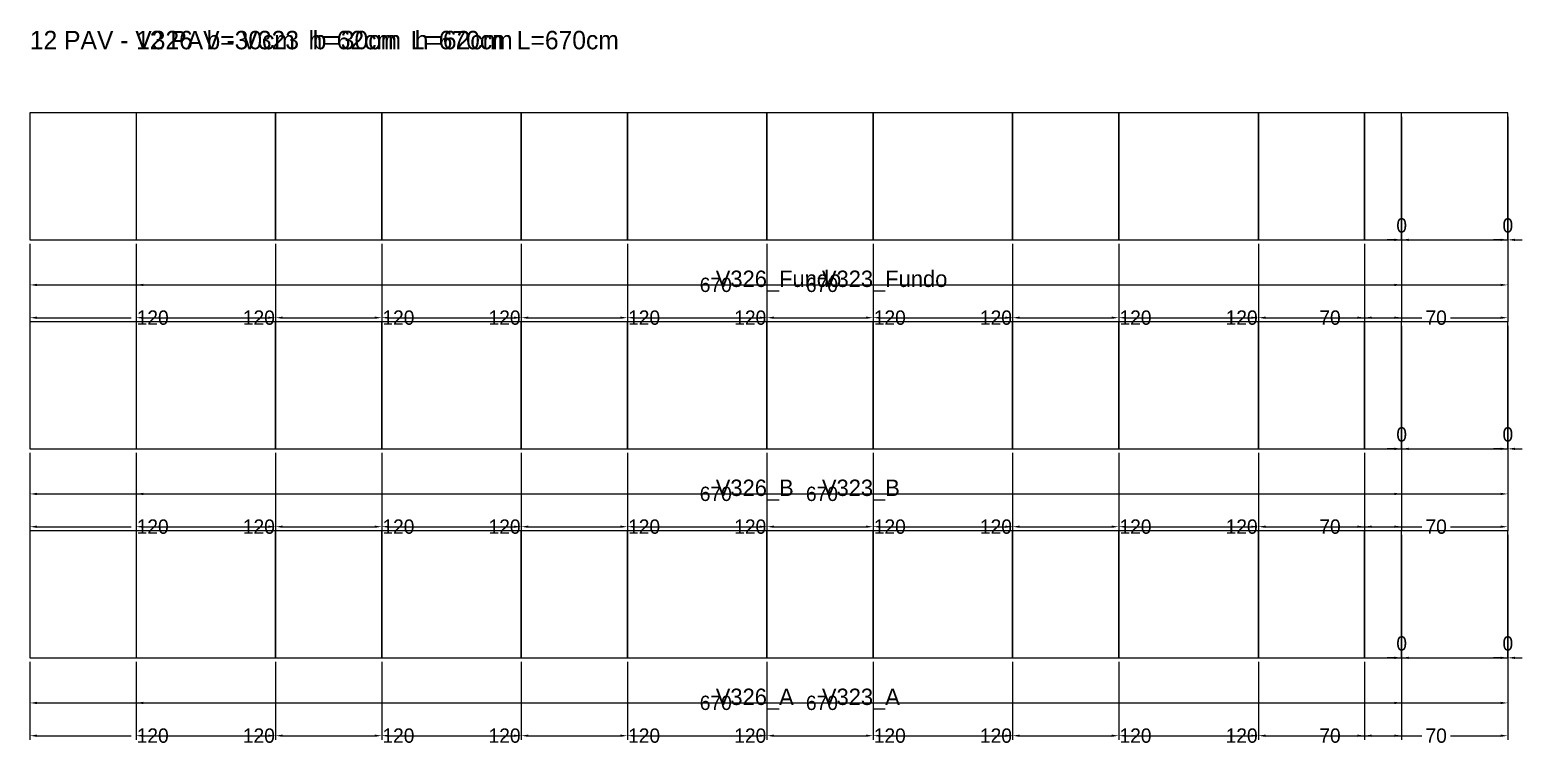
# Model space of a CAD drawing. Header units: metres. Extents: x 180 to 6304, y -11808 to -336.
# Drawn here: x 4012 to 4741, y -11808 to -11459 of the extents above; entities that cross this region are included whole.
import ezdxf

# ---------------------------------------------------------------- set-up
doc = ezdxf.new("R2010")
doc.units = ezdxf.units.M
doc.layers.add('COTA', color=3, linetype='Continuous')
doc.dimstyles.new('COTA_VIG', dxfattribs={"dimtxt": 7, "dimasz": 3.5, "dimexe": 2, "dimexo": 2, "dimgap": 1.5, "dimtad": 1, "dimdec": 1, "dimcen": 2.5, "dimclrd": 3, "dimclre": 3, "dimclrt": 3, "dimazin": 3, "dimtfac": 1, "dimtmove": 0, "dimatfit": 3})

# ---------------------------------------------------------------- blocks, each defined once
blk = doc.blocks.new('_CLOSEDFILLED')
at = {"color": 0, "linetype": 'BYBLOCK'}
blk.add_solid([(-1, 0.16), (0, 0), (-1, -0.16)], dxfattribs=at)
blk = doc.blocks.new('*D205')
at = {"color": 3}
for p, q in [((4063.79, -11767.52), (4063.79, -11789.52)), ((4733.79, -11767.52), (4733.79, -11789.52)), ((4067.29, -11787.52), (4388.29, -11787.52)), ((4409.29, -11787.52), (4730.29, -11787.52))]:
    blk.add_line(p, q, dxfattribs=at)
at = {"layer": 'Defpoints'}
for p in [(4063.79, -11765.52), (4733.79, -11765.52), (4063.79, -11787.52)]:
    blk.add_point(p, dxfattribs=at)
at = {"layer": 'COTA', "color": 3, "xscale": 3.5, "yscale": 3.5, "rotation": 180}
blk.add_blockref('_CLOSEDFILLED', (4063.79, -11787.52), dxfattribs=at)
at = {"layer": 'COTA', "color": 3, "xscale": 3.5, "yscale": 3.5}
blk.add_blockref('_CLOSEDFILLED', (4733.79, -11787.52), dxfattribs=at)
at = {"layer": 'COTA', "color": 3, "insert": (4398.79, -11787.52), "char_height": 7, "attachment_point": 5}
blk.add_mtext('670', dxfattribs=at)
blk = doc.blocks.new('*D206')
at = {"color": 3}
for p, q in [((4063.79, -11767.52), (4063.79, -11805.52)), ((4183.79, -11767.52), (4183.79, -11805.52)), ((4067.29, -11803.52), (4113.29, -11803.52)), ((4134.29, -11803.52), (4180.29, -11803.52))]:
    blk.add_line(p, q, dxfattribs=at)
at = {"layer": 'Defpoints'}
for p in [(4063.79, -11765.52), (4183.79, -11765.52), (4063.79, -11803.52)]:
    blk.add_point(p, dxfattribs=at)
at = {"layer": 'COTA', "color": 3, "xscale": 3.5, "yscale": 3.5, "rotation": 180}
blk.add_blockref('_CLOSEDFILLED', (4063.79, -11803.52), dxfattribs=at)
at = {"layer": 'COTA', "color": 3, "xscale": 3.5, "yscale": 3.5}
blk.add_blockref('_CLOSEDFILLED', (4183.79, -11803.52), dxfattribs=at)
at = {"layer": 'COTA', "color": 3, "insert": (4123.79, -11803.52), "char_height": 7, "attachment_point": 5}
blk.add_mtext('120', dxfattribs=at)
blk = doc.blocks.new('*D207')
at = {"color": 3}
for p, q in [((4183.79, -11767.52), (4183.79, -11805.52)), ((4303.79, -11767.52), (4303.79, -11805.52)), ((4187.29, -11803.52), (4233.29, -11803.52)), ((4254.29, -11803.52), (4300.29, -11803.52))]:
    blk.add_line(p, q, dxfattribs=at)
at = {"layer": 'Defpoints'}
for p in [(4183.79, -11765.52), (4303.79, -11765.52), (4183.79, -11803.52)]:
    blk.add_point(p, dxfattribs=at)
at = {"layer": 'COTA', "color": 3, "xscale": 3.5, "yscale": 3.5, "rotation": 180}
blk.add_blockref('_CLOSEDFILLED', (4183.79, -11803.52), dxfattribs=at)
at = {"layer": 'COTA', "color": 3, "xscale": 3.5, "yscale": 3.5}
blk.add_blockref('_CLOSEDFILLED', (4303.79, -11803.52), dxfattribs=at)
at = {"layer": 'COTA', "color": 3, "insert": (4243.79, -11803.52), "char_height": 7, "attachment_point": 5}
blk.add_mtext('120', dxfattribs=at)
blk = doc.blocks.new('*D208')
at = {"color": 3}
for p, q in [((4303.79, -11767.52), (4303.79, -11805.52)), ((4423.79, -11767.52), (4423.79, -11805.52)), ((4307.29, -11803.52), (4353.29, -11803.52)), ((4374.29, -11803.52), (4420.29, -11803.52))]:
    blk.add_line(p, q, dxfattribs=at)
at = {"layer": 'Defpoints'}
for p in [(4303.79, -11765.52), (4423.79, -11765.52), (4303.79, -11803.52)]:
    blk.add_point(p, dxfattribs=at)
at = {"layer": 'COTA', "color": 3, "xscale": 3.5, "yscale": 3.5, "rotation": 180}
blk.add_blockref('_CLOSEDFILLED', (4303.79, -11803.52), dxfattribs=at)
at = {"layer": 'COTA', "color": 3, "xscale": 3.5, "yscale": 3.5}
blk.add_blockref('_CLOSEDFILLED', (4423.79, -11803.52), dxfattribs=at)
at = {"layer": 'COTA', "color": 3, "insert": (4363.79, -11803.52), "char_height": 7, "attachment_point": 5}
blk.add_mtext('120', dxfattribs=at)
blk = doc.blocks.new('*D209')
at = {"color": 3}
for p, q in [((4423.79, -11767.52), (4423.79, -11805.52)), ((4543.79, -11767.52), (4543.79, -11805.52)), ((4427.29, -11803.52), (4473.29, -11803.52)), ((4494.29, -11803.52), (4540.29, -11803.52))]:
    blk.add_line(p, q, dxfattribs=at)
at = {"layer": 'Defpoints'}
for p in [(4423.79, -11765.52), (4543.79, -11765.52), (4423.79, -11803.52)]:
    blk.add_point(p, dxfattribs=at)
at = {"layer": 'COTA', "color": 3, "xscale": 3.5, "yscale": 3.5, "rotation": 180}
blk.add_blockref('_CLOSEDFILLED', (4423.79, -11803.52), dxfattribs=at)
at = {"layer": 'COTA', "color": 3, "xscale": 3.5, "yscale": 3.5}
blk.add_blockref('_CLOSEDFILLED', (4543.79, -11803.52), dxfattribs=at)
at = {"layer": 'COTA', "color": 3, "insert": (4483.79, -11803.52), "char_height": 7, "attachment_point": 5}
blk.add_mtext('120', dxfattribs=at)
blk = doc.blocks.new('*D210')
at = {"color": 3}
for p, q in [((4543.79, -11767.52), (4543.79, -11805.52)), ((4663.79, -11767.52), (4663.79, -11805.52)), ((4547.29, -11803.52), (4593.29, -11803.52)), ((4614.29, -11803.52), (4660.29, -11803.52))]:
    blk.add_line(p, q, dxfattribs=at)
at = {"layer": 'Defpoints'}
for p in [(4543.79, -11765.52), (4663.79, -11765.52), (4543.79, -11803.52)]:
    blk.add_point(p, dxfattribs=at)
at = {"layer": 'COTA', "color": 3, "xscale": 3.5, "yscale": 3.5, "rotation": 180}
blk.add_blockref('_CLOSEDFILLED', (4543.79, -11803.52), dxfattribs=at)
at = {"layer": 'COTA', "color": 3, "xscale": 3.5, "yscale": 3.5}
blk.add_blockref('_CLOSEDFILLED', (4663.79, -11803.52), dxfattribs=at)
at = {"layer": 'COTA', "color": 3, "insert": (4603.79, -11803.52), "char_height": 7, "attachment_point": 5}
blk.add_mtext('120', dxfattribs=at)
blk = doc.blocks.new('*D211')
at = {"color": 3}
for p, q in [((4663.79, -11767.52), (4663.79, -11805.52)), ((4733.79, -11767.52), (4733.79, -11805.52)), ((4667.29, -11803.52), (4691.79, -11803.52)), ((4705.79, -11803.52), (4730.29, -11803.52))]:
    blk.add_line(p, q, dxfattribs=at)
at = {"layer": 'Defpoints'}
for p in [(4663.79, -11765.52), (4733.79, -11765.52), (4663.79, -11803.52)]:
    blk.add_point(p, dxfattribs=at)
at = {"layer": 'COTA', "color": 3, "xscale": 3.5, "yscale": 3.5, "rotation": 180}
blk.add_blockref('_CLOSEDFILLED', (4663.79, -11803.52), dxfattribs=at)
at = {"layer": 'COTA', "color": 3, "xscale": 3.5, "yscale": 3.5}
blk.add_blockref('_CLOSEDFILLED', (4733.79, -11803.52), dxfattribs=at)
at = {"layer": 'COTA', "color": 3, "insert": (4698.79, -11803.52), "char_height": 7, "attachment_point": 5}
blk.add_mtext('70', dxfattribs=at)
blk = doc.blocks.new('*D213')
at = {"color": 3}
for p, q in [((4063.79, -11665.52), (4063.79, -11687.52)), ((4733.79, -11665.52), (4733.79, -11687.52)), ((4067.29, -11685.52), (4388.29, -11685.52)), ((4409.29, -11685.52), (4730.29, -11685.52))]:
    blk.add_line(p, q, dxfattribs=at)
at = {"layer": 'Defpoints'}
for p in [(4063.79, -11663.52), (4733.79, -11663.52), (4063.79, -11685.52)]:
    blk.add_point(p, dxfattribs=at)
at = {"layer": 'COTA', "color": 3, "xscale": 3.5, "yscale": 3.5, "rotation": 180}
blk.add_blockref('_CLOSEDFILLED', (4063.79, -11685.52), dxfattribs=at)
at = {"layer": 'COTA', "color": 3, "xscale": 3.5, "yscale": 3.5}
blk.add_blockref('_CLOSEDFILLED', (4733.79, -11685.52), dxfattribs=at)
at = {"layer": 'COTA', "color": 3, "insert": (4398.79, -11685.52), "char_height": 7, "attachment_point": 5}
blk.add_mtext('670', dxfattribs=at)
blk = doc.blocks.new('*D214')
at = {"color": 3}
for p, q in [((4063.79, -11665.52), (4063.79, -11703.52)), ((4183.79, -11665.52), (4183.79, -11703.52)), ((4067.29, -11701.52), (4113.29, -11701.52)), ((4134.29, -11701.52), (4180.29, -11701.52))]:
    blk.add_line(p, q, dxfattribs=at)
at = {"layer": 'Defpoints'}
for p in [(4063.79, -11663.52), (4183.79, -11663.52), (4063.79, -11701.52)]:
    blk.add_point(p, dxfattribs=at)
at = {"layer": 'COTA', "color": 3, "xscale": 3.5, "yscale": 3.5, "rotation": 180}
blk.add_blockref('_CLOSEDFILLED', (4063.79, -11701.52), dxfattribs=at)
at = {"layer": 'COTA', "color": 3, "xscale": 3.5, "yscale": 3.5}
blk.add_blockref('_CLOSEDFILLED', (4183.79, -11701.52), dxfattribs=at)
at = {"layer": 'COTA', "color": 3, "insert": (4123.79, -11701.52), "char_height": 7, "attachment_point": 5}
blk.add_mtext('120', dxfattribs=at)
blk = doc.blocks.new('*D215')
at = {"color": 3}
for p, q in [((4183.79, -11665.52), (4183.79, -11703.52)), ((4303.79, -11665.52), (4303.79, -11703.52)), ((4187.29, -11701.52), (4233.29, -11701.52)), ((4254.29, -11701.52), (4300.29, -11701.52))]:
    blk.add_line(p, q, dxfattribs=at)
at = {"layer": 'Defpoints'}
for p in [(4183.79, -11663.52), (4303.79, -11663.52), (4183.79, -11701.52)]:
    blk.add_point(p, dxfattribs=at)
at = {"layer": 'COTA', "color": 3, "xscale": 3.5, "yscale": 3.5, "rotation": 180}
blk.add_blockref('_CLOSEDFILLED', (4183.79, -11701.52), dxfattribs=at)
at = {"layer": 'COTA', "color": 3, "xscale": 3.5, "yscale": 3.5}
blk.add_blockref('_CLOSEDFILLED', (4303.79, -11701.52), dxfattribs=at)
at = {"layer": 'COTA', "color": 3, "insert": (4243.79, -11701.52), "char_height": 7, "attachment_point": 5}
blk.add_mtext('120', dxfattribs=at)
blk = doc.blocks.new('*D216')
at = {"color": 3}
for p, q in [((4303.79, -11665.52), (4303.79, -11703.52)), ((4423.79, -11665.52), (4423.79, -11703.52)), ((4307.29, -11701.52), (4353.29, -11701.52)), ((4374.29, -11701.52), (4420.29, -11701.52))]:
    blk.add_line(p, q, dxfattribs=at)
at = {"layer": 'Defpoints'}
for p in [(4303.79, -11663.52), (4423.79, -11663.52), (4303.79, -11701.52)]:
    blk.add_point(p, dxfattribs=at)
at = {"layer": 'COTA', "color": 3, "xscale": 3.5, "yscale": 3.5, "rotation": 180}
blk.add_blockref('_CLOSEDFILLED', (4303.79, -11701.52), dxfattribs=at)
at = {"layer": 'COTA', "color": 3, "xscale": 3.5, "yscale": 3.5}
blk.add_blockref('_CLOSEDFILLED', (4423.79, -11701.52), dxfattribs=at)
at = {"layer": 'COTA', "color": 3, "insert": (4363.79, -11701.52), "char_height": 7, "attachment_point": 5}
blk.add_mtext('120', dxfattribs=at)
blk = doc.blocks.new('*D217')
at = {"color": 3}
for p, q in [((4423.79, -11665.52), (4423.79, -11703.52)), ((4543.79, -11665.52), (4543.79, -11703.52)), ((4427.29, -11701.52), (4473.29, -11701.52)), ((4494.29, -11701.52), (4540.29, -11701.52))]:
    blk.add_line(p, q, dxfattribs=at)
at = {"layer": 'Defpoints'}
for p in [(4423.79, -11663.52), (4543.79, -11663.52), (4423.79, -11701.52)]:
    blk.add_point(p, dxfattribs=at)
at = {"layer": 'COTA', "color": 3, "xscale": 3.5, "yscale": 3.5, "rotation": 180}
blk.add_blockref('_CLOSEDFILLED', (4423.79, -11701.52), dxfattribs=at)
at = {"layer": 'COTA', "color": 3, "xscale": 3.5, "yscale": 3.5}
blk.add_blockref('_CLOSEDFILLED', (4543.79, -11701.52), dxfattribs=at)
at = {"layer": 'COTA', "color": 3, "insert": (4483.79, -11701.52), "char_height": 7, "attachment_point": 5}
blk.add_mtext('120', dxfattribs=at)
blk = doc.blocks.new('*D218')
at = {"color": 3}
for p, q in [((4543.79, -11665.52), (4543.79, -11703.52)), ((4663.79, -11665.52), (4663.79, -11703.52)), ((4547.29, -11701.52), (4593.29, -11701.52)), ((4614.29, -11701.52), (4660.29, -11701.52))]:
    blk.add_line(p, q, dxfattribs=at)
at = {"layer": 'Defpoints'}
for p in [(4543.79, -11663.52), (4663.79, -11663.52), (4543.79, -11701.52)]:
    blk.add_point(p, dxfattribs=at)
at = {"layer": 'COTA', "color": 3, "xscale": 3.5, "yscale": 3.5, "rotation": 180}
blk.add_blockref('_CLOSEDFILLED', (4543.79, -11701.52), dxfattribs=at)
at = {"layer": 'COTA', "color": 3, "xscale": 3.5, "yscale": 3.5}
blk.add_blockref('_CLOSEDFILLED', (4663.79, -11701.52), dxfattribs=at)
at = {"layer": 'COTA', "color": 3, "insert": (4603.79, -11701.52), "char_height": 7, "attachment_point": 5}
blk.add_mtext('120', dxfattribs=at)
blk = doc.blocks.new('*D219')
at = {"color": 3}
for p, q in [((4663.79, -11665.52), (4663.79, -11703.52)), ((4733.79, -11665.52), (4733.79, -11703.52)), ((4667.29, -11701.52), (4691.79, -11701.52)), ((4705.79, -11701.52), (4730.29, -11701.52))]:
    blk.add_line(p, q, dxfattribs=at)
at = {"layer": 'Defpoints'}
for p in [(4663.79, -11663.52), (4733.79, -11663.52), (4663.79, -11701.52)]:
    blk.add_point(p, dxfattribs=at)
at = {"layer": 'COTA', "color": 3, "xscale": 3.5, "yscale": 3.5, "rotation": 180}
blk.add_blockref('_CLOSEDFILLED', (4663.79, -11701.52), dxfattribs=at)
at = {"layer": 'COTA', "color": 3, "xscale": 3.5, "yscale": 3.5}
blk.add_blockref('_CLOSEDFILLED', (4733.79, -11701.52), dxfattribs=at)
at = {"layer": 'COTA', "color": 3, "insert": (4698.79, -11701.52), "char_height": 7, "attachment_point": 5}
blk.add_mtext('70', dxfattribs=at)
blk = doc.blocks.new('*D221')
at = {"color": 3}
for p, q in [((4063.79, -11563.52), (4063.79, -11585.52)), ((4733.79, -11563.52), (4733.79, -11585.52)), ((4067.29, -11583.52), (4388.29, -11583.52)), ((4409.29, -11583.52), (4730.29, -11583.52))]:
    blk.add_line(p, q, dxfattribs=at)
at = {"layer": 'Defpoints'}
for p in [(4063.79, -11561.52), (4733.79, -11561.52), (4063.79, -11583.52)]:
    blk.add_point(p, dxfattribs=at)
at = {"layer": 'COTA', "color": 3, "xscale": 3.5, "yscale": 3.5, "rotation": 180}
blk.add_blockref('_CLOSEDFILLED', (4063.79, -11583.52), dxfattribs=at)
at = {"layer": 'COTA', "color": 3, "xscale": 3.5, "yscale": 3.5}
blk.add_blockref('_CLOSEDFILLED', (4733.79, -11583.52), dxfattribs=at)
at = {"layer": 'COTA', "color": 3, "insert": (4398.79, -11583.52), "char_height": 7, "attachment_point": 5}
blk.add_mtext('670', dxfattribs=at)
blk = doc.blocks.new('*D222')
at = {"color": 3}
for p, q in [((4063.79, -11563.52), (4063.79, -11601.52)), ((4183.79, -11563.52), (4183.79, -11601.52)), ((4067.29, -11599.52), (4113.29, -11599.52)), ((4134.29, -11599.52), (4180.29, -11599.52))]:
    blk.add_line(p, q, dxfattribs=at)
at = {"layer": 'Defpoints'}
for p in [(4063.79, -11561.52), (4183.79, -11561.52), (4063.79, -11599.52)]:
    blk.add_point(p, dxfattribs=at)
at = {"layer": 'COTA', "color": 3, "xscale": 3.5, "yscale": 3.5, "rotation": 180}
blk.add_blockref('_CLOSEDFILLED', (4063.79, -11599.52), dxfattribs=at)
at = {"layer": 'COTA', "color": 3, "xscale": 3.5, "yscale": 3.5}
blk.add_blockref('_CLOSEDFILLED', (4183.79, -11599.52), dxfattribs=at)
at = {"layer": 'COTA', "color": 3, "insert": (4123.79, -11599.52), "char_height": 7, "attachment_point": 5}
blk.add_mtext('120', dxfattribs=at)
blk = doc.blocks.new('*D223')
at = {"color": 3}
for p, q in [((4183.79, -11563.52), (4183.79, -11601.52)), ((4303.79, -11563.52), (4303.79, -11601.52)), ((4187.29, -11599.52), (4233.29, -11599.52)), ((4254.29, -11599.52), (4300.29, -11599.52))]:
    blk.add_line(p, q, dxfattribs=at)
at = {"layer": 'Defpoints'}
for p in [(4183.79, -11561.52), (4303.79, -11561.52), (4183.79, -11599.52)]:
    blk.add_point(p, dxfattribs=at)
at = {"layer": 'COTA', "color": 3, "xscale": 3.5, "yscale": 3.5, "rotation": 180}
blk.add_blockref('_CLOSEDFILLED', (4183.79, -11599.52), dxfattribs=at)
at = {"layer": 'COTA', "color": 3, "xscale": 3.5, "yscale": 3.5}
blk.add_blockref('_CLOSEDFILLED', (4303.79, -11599.52), dxfattribs=at)
at = {"layer": 'COTA', "color": 3, "insert": (4243.79, -11599.52), "char_height": 7, "attachment_point": 5}
blk.add_mtext('120', dxfattribs=at)
blk = doc.blocks.new('*D224')
at = {"color": 3}
for p, q in [((4303.79, -11563.52), (4303.79, -11601.52)), ((4423.79, -11563.52), (4423.79, -11601.52)), ((4307.29, -11599.52), (4353.29, -11599.52)), ((4374.29, -11599.52), (4420.29, -11599.52))]:
    blk.add_line(p, q, dxfattribs=at)
at = {"layer": 'Defpoints'}
for p in [(4303.79, -11561.52), (4423.79, -11561.52), (4303.79, -11599.52)]:
    blk.add_point(p, dxfattribs=at)
at = {"layer": 'COTA', "color": 3, "xscale": 3.5, "yscale": 3.5, "rotation": 180}
blk.add_blockref('_CLOSEDFILLED', (4303.79, -11599.52), dxfattribs=at)
at = {"layer": 'COTA', "color": 3, "xscale": 3.5, "yscale": 3.5}
blk.add_blockref('_CLOSEDFILLED', (4423.79, -11599.52), dxfattribs=at)
at = {"layer": 'COTA', "color": 3, "insert": (4363.79, -11599.52), "char_height": 7, "attachment_point": 5}
blk.add_mtext('120', dxfattribs=at)
blk = doc.blocks.new('*D225')
at = {"color": 3}
for p, q in [((4423.79, -11563.52), (4423.79, -11601.52)), ((4543.79, -11563.52), (4543.79, -11601.52)), ((4427.29, -11599.52), (4473.29, -11599.52)), ((4494.29, -11599.52), (4540.29, -11599.52))]:
    blk.add_line(p, q, dxfattribs=at)
at = {"layer": 'Defpoints'}
for p in [(4423.79, -11561.52), (4543.79, -11561.52), (4423.79, -11599.52)]:
    blk.add_point(p, dxfattribs=at)
at = {"layer": 'COTA', "color": 3, "xscale": 3.5, "yscale": 3.5, "rotation": 180}
blk.add_blockref('_CLOSEDFILLED', (4423.79, -11599.52), dxfattribs=at)
at = {"layer": 'COTA', "color": 3, "xscale": 3.5, "yscale": 3.5}
blk.add_blockref('_CLOSEDFILLED', (4543.79, -11599.52), dxfattribs=at)
at = {"layer": 'COTA', "color": 3, "insert": (4483.79, -11599.52), "char_height": 7, "attachment_point": 5}
blk.add_mtext('120', dxfattribs=at)
blk = doc.blocks.new('*D226')
at = {"color": 3}
for p, q in [((4543.79, -11563.52), (4543.79, -11601.52)), ((4663.79, -11563.52), (4663.79, -11601.52)), ((4547.29, -11599.52), (4593.29, -11599.52)), ((4614.29, -11599.52), (4660.29, -11599.52))]:
    blk.add_line(p, q, dxfattribs=at)
at = {"layer": 'Defpoints'}
for p in [(4543.79, -11561.52), (4663.79, -11561.52), (4543.79, -11599.52)]:
    blk.add_point(p, dxfattribs=at)
at = {"layer": 'COTA', "color": 3, "xscale": 3.5, "yscale": 3.5, "rotation": 180}
blk.add_blockref('_CLOSEDFILLED', (4543.79, -11599.52), dxfattribs=at)
at = {"layer": 'COTA', "color": 3, "xscale": 3.5, "yscale": 3.5}
blk.add_blockref('_CLOSEDFILLED', (4663.79, -11599.52), dxfattribs=at)
at = {"layer": 'COTA', "color": 3, "insert": (4603.79, -11599.52), "char_height": 7, "attachment_point": 5}
blk.add_mtext('120', dxfattribs=at)
blk = doc.blocks.new('*D227')
at = {"color": 3}
for p, q in [((4663.79, -11563.52), (4663.79, -11601.52)), ((4733.79, -11563.52), (4733.79, -11601.52)), ((4667.29, -11599.52), (4691.79, -11599.52)), ((4705.79, -11599.52), (4730.29, -11599.52))]:
    blk.add_line(p, q, dxfattribs=at)
at = {"layer": 'Defpoints'}
for p in [(4663.79, -11561.52), (4733.79, -11561.52), (4663.79, -11599.52)]:
    blk.add_point(p, dxfattribs=at)
at = {"layer": 'COTA', "color": 3, "xscale": 3.5, "yscale": 3.5, "rotation": 180}
blk.add_blockref('_CLOSEDFILLED', (4663.79, -11599.52), dxfattribs=at)
at = {"layer": 'COTA', "color": 3, "xscale": 3.5, "yscale": 3.5}
blk.add_blockref('_CLOSEDFILLED', (4733.79, -11599.52), dxfattribs=at)
at = {"layer": 'COTA', "color": 3, "insert": (4698.79, -11599.52), "char_height": 7, "attachment_point": 5}
blk.add_mtext('70', dxfattribs=at)
blk = doc.blocks.new('*D319')
at = {"color": 3}
for p, q in [((4011.94, -11767.52), (4011.94, -11789.52)), ((4681.94, -11767.52), (4681.94, -11789.52)), ((4015.44, -11787.52), (4336.44, -11787.52)), ((4357.44, -11787.52), (4678.44, -11787.52))]:
    blk.add_line(p, q, dxfattribs=at)
at = {"layer": 'Defpoints'}
for p in [(4011.94, -11765.52), (4681.94, -11765.52), (4011.94, -11787.52)]:
    blk.add_point(p, dxfattribs=at)
at = {"layer": 'COTA', "color": 3, "xscale": 3.5, "yscale": 3.5, "rotation": 180}
blk.add_blockref('_CLOSEDFILLED', (4011.94, -11787.52), dxfattribs=at)
at = {"layer": 'COTA', "color": 3, "xscale": 3.5, "yscale": 3.5}
blk.add_blockref('_CLOSEDFILLED', (4681.94, -11787.52), dxfattribs=at)
at = {"layer": 'COTA', "color": 3, "insert": (4346.94, -11787.52), "char_height": 7, "attachment_point": 5}
blk.add_mtext('670', dxfattribs=at)
blk = doc.blocks.new('*D320')
at = {"color": 3}
for p, q in [((4011.94, -11767.52), (4011.94, -11805.52)), ((4131.94, -11767.52), (4131.94, -11805.52)), ((4015.44, -11803.52), (4061.44, -11803.52)), ((4082.44, -11803.52), (4128.44, -11803.52))]:
    blk.add_line(p, q, dxfattribs=at)
at = {"layer": 'Defpoints'}
for p in [(4011.94, -11765.52), (4131.94, -11765.52), (4011.94, -11803.52)]:
    blk.add_point(p, dxfattribs=at)
at = {"layer": 'COTA', "color": 3, "xscale": 3.5, "yscale": 3.5, "rotation": 180}
blk.add_blockref('_CLOSEDFILLED', (4011.94, -11803.52), dxfattribs=at)
at = {"layer": 'COTA', "color": 3, "xscale": 3.5, "yscale": 3.5}
blk.add_blockref('_CLOSEDFILLED', (4131.94, -11803.52), dxfattribs=at)
at = {"layer": 'COTA', "color": 3, "insert": (4071.94, -11803.52), "char_height": 7, "attachment_point": 5}
blk.add_mtext('120', dxfattribs=at)
blk = doc.blocks.new('*D321')
at = {"color": 3}
for p, q in [((4131.94, -11767.52), (4131.94, -11805.52)), ((4251.94, -11767.52), (4251.94, -11805.52)), ((4135.44, -11803.52), (4181.44, -11803.52)), ((4202.44, -11803.52), (4248.44, -11803.52))]:
    blk.add_line(p, q, dxfattribs=at)
at = {"layer": 'Defpoints'}
for p in [(4131.94, -11765.52), (4251.94, -11765.52), (4131.94, -11803.52)]:
    blk.add_point(p, dxfattribs=at)
at = {"layer": 'COTA', "color": 3, "xscale": 3.5, "yscale": 3.5, "rotation": 180}
blk.add_blockref('_CLOSEDFILLED', (4131.94, -11803.52), dxfattribs=at)
at = {"layer": 'COTA', "color": 3, "xscale": 3.5, "yscale": 3.5}
blk.add_blockref('_CLOSEDFILLED', (4251.94, -11803.52), dxfattribs=at)
at = {"layer": 'COTA', "color": 3, "insert": (4191.94, -11803.52), "char_height": 7, "attachment_point": 5}
blk.add_mtext('120', dxfattribs=at)
blk = doc.blocks.new('*D322')
at = {"color": 3}
for p, q in [((4251.94, -11767.52), (4251.94, -11805.52)), ((4371.94, -11767.52), (4371.94, -11805.52)), ((4255.44, -11803.52), (4301.44, -11803.52)), ((4322.44, -11803.52), (4368.44, -11803.52))]:
    blk.add_line(p, q, dxfattribs=at)
at = {"layer": 'Defpoints'}
for p in [(4251.94, -11765.52), (4371.94, -11765.52), (4251.94, -11803.52)]:
    blk.add_point(p, dxfattribs=at)
at = {"layer": 'COTA', "color": 3, "xscale": 3.5, "yscale": 3.5, "rotation": 180}
blk.add_blockref('_CLOSEDFILLED', (4251.94, -11803.52), dxfattribs=at)
at = {"layer": 'COTA', "color": 3, "xscale": 3.5, "yscale": 3.5}
blk.add_blockref('_CLOSEDFILLED', (4371.94, -11803.52), dxfattribs=at)
at = {"layer": 'COTA', "color": 3, "insert": (4311.94, -11803.52), "char_height": 7, "attachment_point": 5}
blk.add_mtext('120', dxfattribs=at)
blk = doc.blocks.new('*D323')
at = {"color": 3}
for p, q in [((4371.94, -11767.52), (4371.94, -11805.52)), ((4491.94, -11767.52), (4491.94, -11805.52)), ((4375.44, -11803.52), (4421.44, -11803.52)), ((4442.44, -11803.52), (4488.44, -11803.52))]:
    blk.add_line(p, q, dxfattribs=at)
at = {"layer": 'Defpoints'}
for p in [(4371.94, -11765.52), (4491.94, -11765.52), (4371.94, -11803.52)]:
    blk.add_point(p, dxfattribs=at)
at = {"layer": 'COTA', "color": 3, "xscale": 3.5, "yscale": 3.5, "rotation": 180}
blk.add_blockref('_CLOSEDFILLED', (4371.94, -11803.52), dxfattribs=at)
at = {"layer": 'COTA', "color": 3, "xscale": 3.5, "yscale": 3.5}
blk.add_blockref('_CLOSEDFILLED', (4491.94, -11803.52), dxfattribs=at)
at = {"layer": 'COTA', "color": 3, "insert": (4431.94, -11803.52), "char_height": 7, "attachment_point": 5}
blk.add_mtext('120', dxfattribs=at)
blk = doc.blocks.new('*D324')
at = {"color": 3}
for p, q in [((4491.94, -11767.52), (4491.94, -11805.52)), ((4611.94, -11767.52), (4611.94, -11805.52)), ((4495.44, -11803.52), (4541.44, -11803.52)), ((4562.44, -11803.52), (4608.44, -11803.52))]:
    blk.add_line(p, q, dxfattribs=at)
at = {"layer": 'Defpoints'}
for p in [(4491.94, -11765.52), (4611.94, -11765.52), (4491.94, -11803.52)]:
    blk.add_point(p, dxfattribs=at)
at = {"layer": 'COTA', "color": 3, "xscale": 3.5, "yscale": 3.5, "rotation": 180}
blk.add_blockref('_CLOSEDFILLED', (4491.94, -11803.52), dxfattribs=at)
at = {"layer": 'COTA', "color": 3, "xscale": 3.5, "yscale": 3.5}
blk.add_blockref('_CLOSEDFILLED', (4611.94, -11803.52), dxfattribs=at)
at = {"layer": 'COTA', "color": 3, "insert": (4551.94, -11803.52), "char_height": 7, "attachment_point": 5}
blk.add_mtext('120', dxfattribs=at)
blk = doc.blocks.new('*D325')
at = {"color": 3}
for p, q in [((4611.94, -11767.52), (4611.94, -11805.52)), ((4681.94, -11767.52), (4681.94, -11805.52)), ((4615.44, -11803.52), (4639.94, -11803.52)), ((4653.94, -11803.52), (4678.44, -11803.52))]:
    blk.add_line(p, q, dxfattribs=at)
at = {"layer": 'Defpoints'}
for p in [(4611.94, -11765.52), (4681.94, -11765.52), (4611.94, -11803.52)]:
    blk.add_point(p, dxfattribs=at)
at = {"layer": 'COTA', "color": 3, "xscale": 3.5, "yscale": 3.5, "rotation": 180}
blk.add_blockref('_CLOSEDFILLED', (4611.94, -11803.52), dxfattribs=at)
at = {"layer": 'COTA', "color": 3, "xscale": 3.5, "yscale": 3.5}
blk.add_blockref('_CLOSEDFILLED', (4681.94, -11803.52), dxfattribs=at)
at = {"layer": 'COTA', "color": 3, "insert": (4646.94, -11803.52), "char_height": 7, "attachment_point": 5}
blk.add_mtext('70', dxfattribs=at)
blk = doc.blocks.new('*D327')
at = {"color": 3}
for p, q in [((4011.94, -11665.52), (4011.94, -11687.52)), ((4681.94, -11665.52), (4681.94, -11687.52)), ((4015.44, -11685.52), (4336.44, -11685.52)), ((4357.44, -11685.52), (4678.44, -11685.52))]:
    blk.add_line(p, q, dxfattribs=at)
at = {"layer": 'Defpoints'}
for p in [(4011.94, -11663.52), (4681.94, -11663.52), (4011.94, -11685.52)]:
    blk.add_point(p, dxfattribs=at)
at = {"layer": 'COTA', "color": 3, "xscale": 3.5, "yscale": 3.5, "rotation": 180}
blk.add_blockref('_CLOSEDFILLED', (4011.94, -11685.52), dxfattribs=at)
at = {"layer": 'COTA', "color": 3, "xscale": 3.5, "yscale": 3.5}
blk.add_blockref('_CLOSEDFILLED', (4681.94, -11685.52), dxfattribs=at)
at = {"layer": 'COTA', "color": 3, "insert": (4346.94, -11685.52), "char_height": 7, "attachment_point": 5}
blk.add_mtext('670', dxfattribs=at)
blk = doc.blocks.new('*D328')
at = {"color": 3}
for p, q in [((4011.94, -11665.52), (4011.94, -11703.52)), ((4131.94, -11665.52), (4131.94, -11703.52)), ((4015.44, -11701.52), (4061.44, -11701.52)), ((4082.44, -11701.52), (4128.44, -11701.52))]:
    blk.add_line(p, q, dxfattribs=at)
at = {"layer": 'Defpoints'}
for p in [(4011.94, -11663.52), (4131.94, -11663.52), (4011.94, -11701.52)]:
    blk.add_point(p, dxfattribs=at)
at = {"layer": 'COTA', "color": 3, "xscale": 3.5, "yscale": 3.5, "rotation": 180}
blk.add_blockref('_CLOSEDFILLED', (4011.94, -11701.52), dxfattribs=at)
at = {"layer": 'COTA', "color": 3, "xscale": 3.5, "yscale": 3.5}
blk.add_blockref('_CLOSEDFILLED', (4131.94, -11701.52), dxfattribs=at)
at = {"layer": 'COTA', "color": 3, "insert": (4071.94, -11701.52), "char_height": 7, "attachment_point": 5}
blk.add_mtext('120', dxfattribs=at)
blk = doc.blocks.new('*D329')
at = {"color": 3}
for p, q in [((4131.94, -11665.52), (4131.94, -11703.52)), ((4251.94, -11665.52), (4251.94, -11703.52)), ((4135.44, -11701.52), (4181.44, -11701.52)), ((4202.44, -11701.52), (4248.44, -11701.52))]:
    blk.add_line(p, q, dxfattribs=at)
at = {"layer": 'Defpoints'}
for p in [(4131.94, -11663.52), (4251.94, -11663.52), (4131.94, -11701.52)]:
    blk.add_point(p, dxfattribs=at)
at = {"layer": 'COTA', "color": 3, "xscale": 3.5, "yscale": 3.5, "rotation": 180}
blk.add_blockref('_CLOSEDFILLED', (4131.94, -11701.52), dxfattribs=at)
at = {"layer": 'COTA', "color": 3, "xscale": 3.5, "yscale": 3.5}
blk.add_blockref('_CLOSEDFILLED', (4251.94, -11701.52), dxfattribs=at)
at = {"layer": 'COTA', "color": 3, "insert": (4191.94, -11701.52), "char_height": 7, "attachment_point": 5}
blk.add_mtext('120', dxfattribs=at)
blk = doc.blocks.new('*D330')
at = {"color": 3}
for p, q in [((4251.94, -11665.52), (4251.94, -11703.52)), ((4371.94, -11665.52), (4371.94, -11703.52)), ((4255.44, -11701.52), (4301.44, -11701.52)), ((4322.44, -11701.52), (4368.44, -11701.52))]:
    blk.add_line(p, q, dxfattribs=at)
at = {"layer": 'Defpoints'}
for p in [(4251.94, -11663.52), (4371.94, -11663.52), (4251.94, -11701.52)]:
    blk.add_point(p, dxfattribs=at)
at = {"layer": 'COTA', "color": 3, "xscale": 3.5, "yscale": 3.5, "rotation": 180}
blk.add_blockref('_CLOSEDFILLED', (4251.94, -11701.52), dxfattribs=at)
at = {"layer": 'COTA', "color": 3, "xscale": 3.5, "yscale": 3.5}
blk.add_blockref('_CLOSEDFILLED', (4371.94, -11701.52), dxfattribs=at)
at = {"layer": 'COTA', "color": 3, "insert": (4311.94, -11701.52), "char_height": 7, "attachment_point": 5}
blk.add_mtext('120', dxfattribs=at)
blk = doc.blocks.new('*D331')
at = {"color": 3}
for p, q in [((4371.94, -11665.52), (4371.94, -11703.52)), ((4491.94, -11665.52), (4491.94, -11703.52)), ((4375.44, -11701.52), (4421.44, -11701.52)), ((4442.44, -11701.52), (4488.44, -11701.52))]:
    blk.add_line(p, q, dxfattribs=at)
at = {"layer": 'Defpoints'}
for p in [(4371.94, -11663.52), (4491.94, -11663.52), (4371.94, -11701.52)]:
    blk.add_point(p, dxfattribs=at)
at = {"layer": 'COTA', "color": 3, "xscale": 3.5, "yscale": 3.5, "rotation": 180}
blk.add_blockref('_CLOSEDFILLED', (4371.94, -11701.52), dxfattribs=at)
at = {"layer": 'COTA', "color": 3, "xscale": 3.5, "yscale": 3.5}
blk.add_blockref('_CLOSEDFILLED', (4491.94, -11701.52), dxfattribs=at)
at = {"layer": 'COTA', "color": 3, "insert": (4431.94, -11701.52), "char_height": 7, "attachment_point": 5}
blk.add_mtext('120', dxfattribs=at)
blk = doc.blocks.new('*D332')
at = {"color": 3}
for p, q in [((4491.94, -11665.52), (4491.94, -11703.52)), ((4611.94, -11665.52), (4611.94, -11703.52)), ((4495.44, -11701.52), (4541.44, -11701.52)), ((4562.44, -11701.52), (4608.44, -11701.52))]:
    blk.add_line(p, q, dxfattribs=at)
at = {"layer": 'Defpoints'}
for p in [(4491.94, -11663.52), (4611.94, -11663.52), (4491.94, -11701.52)]:
    blk.add_point(p, dxfattribs=at)
at = {"layer": 'COTA', "color": 3, "xscale": 3.5, "yscale": 3.5, "rotation": 180}
blk.add_blockref('_CLOSEDFILLED', (4491.94, -11701.52), dxfattribs=at)
at = {"layer": 'COTA', "color": 3, "xscale": 3.5, "yscale": 3.5}
blk.add_blockref('_CLOSEDFILLED', (4611.94, -11701.52), dxfattribs=at)
at = {"layer": 'COTA', "color": 3, "insert": (4551.94, -11701.52), "char_height": 7, "attachment_point": 5}
blk.add_mtext('120', dxfattribs=at)
blk = doc.blocks.new('*D333')
at = {"color": 3}
for p, q in [((4611.94, -11665.52), (4611.94, -11703.52)), ((4681.94, -11665.52), (4681.94, -11703.52)), ((4615.44, -11701.52), (4639.94, -11701.52)), ((4653.94, -11701.52), (4678.44, -11701.52))]:
    blk.add_line(p, q, dxfattribs=at)
at = {"layer": 'Defpoints'}
for p in [(4611.94, -11663.52), (4681.94, -11663.52), (4611.94, -11701.52)]:
    blk.add_point(p, dxfattribs=at)
at = {"layer": 'COTA', "color": 3, "xscale": 3.5, "yscale": 3.5, "rotation": 180}
blk.add_blockref('_CLOSEDFILLED', (4611.94, -11701.52), dxfattribs=at)
at = {"layer": 'COTA', "color": 3, "xscale": 3.5, "yscale": 3.5}
blk.add_blockref('_CLOSEDFILLED', (4681.94, -11701.52), dxfattribs=at)
at = {"layer": 'COTA', "color": 3, "insert": (4646.94, -11701.52), "char_height": 7, "attachment_point": 5}
blk.add_mtext('70', dxfattribs=at)
blk = doc.blocks.new('*D335')
at = {"color": 3}
for p, q in [((4011.94, -11563.52), (4011.94, -11585.52)), ((4681.94, -11563.52), (4681.94, -11585.52)), ((4015.44, -11583.52), (4336.44, -11583.52)), ((4357.44, -11583.52), (4678.44, -11583.52))]:
    blk.add_line(p, q, dxfattribs=at)
at = {"layer": 'Defpoints'}
for p in [(4011.94, -11561.52), (4681.94, -11561.52), (4011.94, -11583.52)]:
    blk.add_point(p, dxfattribs=at)
at = {"layer": 'COTA', "color": 3, "xscale": 3.5, "yscale": 3.5, "rotation": 180}
blk.add_blockref('_CLOSEDFILLED', (4011.94, -11583.52), dxfattribs=at)
at = {"layer": 'COTA', "color": 3, "xscale": 3.5, "yscale": 3.5}
blk.add_blockref('_CLOSEDFILLED', (4681.94, -11583.52), dxfattribs=at)
at = {"layer": 'COTA', "color": 3, "insert": (4346.94, -11583.52), "char_height": 7, "attachment_point": 5}
blk.add_mtext('670', dxfattribs=at)
blk = doc.blocks.new('*D336')
at = {"color": 3}
for p, q in [((4011.94, -11563.52), (4011.94, -11601.52)), ((4131.94, -11563.52), (4131.94, -11601.52)), ((4015.44, -11599.52), (4061.44, -11599.52)), ((4082.44, -11599.52), (4128.44, -11599.52))]:
    blk.add_line(p, q, dxfattribs=at)
at = {"layer": 'Defpoints'}
for p in [(4011.94, -11561.52), (4131.94, -11561.52), (4011.94, -11599.52)]:
    blk.add_point(p, dxfattribs=at)
at = {"layer": 'COTA', "color": 3, "xscale": 3.5, "yscale": 3.5, "rotation": 180}
blk.add_blockref('_CLOSEDFILLED', (4011.94, -11599.52), dxfattribs=at)
at = {"layer": 'COTA', "color": 3, "xscale": 3.5, "yscale": 3.5}
blk.add_blockref('_CLOSEDFILLED', (4131.94, -11599.52), dxfattribs=at)
at = {"layer": 'COTA', "color": 3, "insert": (4071.94, -11599.52), "char_height": 7, "attachment_point": 5}
blk.add_mtext('120', dxfattribs=at)
blk = doc.blocks.new('*D337')
at = {"color": 3}
for p, q in [((4131.94, -11563.52), (4131.94, -11601.52)), ((4251.94, -11563.52), (4251.94, -11601.52)), ((4135.44, -11599.52), (4181.44, -11599.52)), ((4202.44, -11599.52), (4248.44, -11599.52))]:
    blk.add_line(p, q, dxfattribs=at)
at = {"layer": 'Defpoints'}
for p in [(4131.94, -11561.52), (4251.94, -11561.52), (4131.94, -11599.52)]:
    blk.add_point(p, dxfattribs=at)
at = {"layer": 'COTA', "color": 3, "xscale": 3.5, "yscale": 3.5, "rotation": 180}
blk.add_blockref('_CLOSEDFILLED', (4131.94, -11599.52), dxfattribs=at)
at = {"layer": 'COTA', "color": 3, "xscale": 3.5, "yscale": 3.5}
blk.add_blockref('_CLOSEDFILLED', (4251.94, -11599.52), dxfattribs=at)
at = {"layer": 'COTA', "color": 3, "insert": (4191.94, -11599.52), "char_height": 7, "attachment_point": 5}
blk.add_mtext('120', dxfattribs=at)
blk = doc.blocks.new('*D338')
at = {"color": 3}
for p, q in [((4251.94, -11563.52), (4251.94, -11601.52)), ((4371.94, -11563.52), (4371.94, -11601.52)), ((4255.44, -11599.52), (4301.44, -11599.52)), ((4322.44, -11599.52), (4368.44, -11599.52))]:
    blk.add_line(p, q, dxfattribs=at)
at = {"layer": 'Defpoints'}
for p in [(4251.94, -11561.52), (4371.94, -11561.52), (4251.94, -11599.52)]:
    blk.add_point(p, dxfattribs=at)
at = {"layer": 'COTA', "color": 3, "xscale": 3.5, "yscale": 3.5, "rotation": 180}
blk.add_blockref('_CLOSEDFILLED', (4251.94, -11599.52), dxfattribs=at)
at = {"layer": 'COTA', "color": 3, "xscale": 3.5, "yscale": 3.5}
blk.add_blockref('_CLOSEDFILLED', (4371.94, -11599.52), dxfattribs=at)
at = {"layer": 'COTA', "color": 3, "insert": (4311.94, -11599.52), "char_height": 7, "attachment_point": 5}
blk.add_mtext('120', dxfattribs=at)
blk = doc.blocks.new('*D339')
at = {"color": 3}
for p, q in [((4371.94, -11563.52), (4371.94, -11601.52)), ((4491.94, -11563.52), (4491.94, -11601.52)), ((4375.44, -11599.52), (4421.44, -11599.52)), ((4442.44, -11599.52), (4488.44, -11599.52))]:
    blk.add_line(p, q, dxfattribs=at)
at = {"layer": 'Defpoints'}
for p in [(4371.94, -11561.52), (4491.94, -11561.52), (4371.94, -11599.52)]:
    blk.add_point(p, dxfattribs=at)
at = {"layer": 'COTA', "color": 3, "xscale": 3.5, "yscale": 3.5, "rotation": 180}
blk.add_blockref('_CLOSEDFILLED', (4371.94, -11599.52), dxfattribs=at)
at = {"layer": 'COTA', "color": 3, "xscale": 3.5, "yscale": 3.5}
blk.add_blockref('_CLOSEDFILLED', (4491.94, -11599.52), dxfattribs=at)
at = {"layer": 'COTA', "color": 3, "insert": (4431.94, -11599.52), "char_height": 7, "attachment_point": 5}
blk.add_mtext('120', dxfattribs=at)
blk = doc.blocks.new('*D340')
at = {"color": 3}
for p, q in [((4491.94, -11563.52), (4491.94, -11601.52)), ((4611.94, -11563.52), (4611.94, -11601.52)), ((4495.44, -11599.52), (4541.44, -11599.52)), ((4562.44, -11599.52), (4608.44, -11599.52))]:
    blk.add_line(p, q, dxfattribs=at)
at = {"layer": 'Defpoints'}
for p in [(4491.94, -11561.52), (4611.94, -11561.52), (4491.94, -11599.52)]:
    blk.add_point(p, dxfattribs=at)
at = {"layer": 'COTA', "color": 3, "xscale": 3.5, "yscale": 3.5, "rotation": 180}
blk.add_blockref('_CLOSEDFILLED', (4491.94, -11599.52), dxfattribs=at)
at = {"layer": 'COTA', "color": 3, "xscale": 3.5, "yscale": 3.5}
blk.add_blockref('_CLOSEDFILLED', (4611.94, -11599.52), dxfattribs=at)
at = {"layer": 'COTA', "color": 3, "insert": (4551.94, -11599.52), "char_height": 7, "attachment_point": 5}
blk.add_mtext('120', dxfattribs=at)
blk = doc.blocks.new('*D341')
at = {"color": 3}
for p, q in [((4611.94, -11563.52), (4611.94, -11601.52)), ((4681.94, -11563.52), (4681.94, -11601.52)), ((4615.44, -11599.52), (4639.94, -11599.52)), ((4653.94, -11599.52), (4678.44, -11599.52))]:
    blk.add_line(p, q, dxfattribs=at)
at = {"layer": 'Defpoints'}
for p in [(4611.94, -11561.52), (4681.94, -11561.52), (4611.94, -11599.52)]:
    blk.add_point(p, dxfattribs=at)
at = {"layer": 'COTA', "color": 3, "xscale": 3.5, "yscale": 3.5, "rotation": 180}
blk.add_blockref('_CLOSEDFILLED', (4611.94, -11599.52), dxfattribs=at)
at = {"layer": 'COTA', "color": 3, "xscale": 3.5, "yscale": 3.5}
blk.add_blockref('_CLOSEDFILLED', (4681.94, -11599.52), dxfattribs=at)
at = {"layer": 'COTA', "color": 3, "insert": (4646.94, -11599.52), "char_height": 7, "attachment_point": 5}
blk.add_mtext('70', dxfattribs=at)

msp = doc.modelspace()

# ---------------------------------------------------------------- linework, layer by layer
at = {"layer": 'Paineis'}
for points in [[(4011.94, -11561.52), (4131.94, -11561.52), (4131.94, -11499.52), (4011.94, -11499.52)], [(4063.79, -11561.52), (4183.79, -11561.52), (4183.79, -11499.52), (4063.79, -11499.52)], [(4131.94, -11561.52), (4251.94, -11561.52), (4251.94, -11499.52), (4131.94, -11499.52)], [(4183.79, -11561.52), (4303.79, -11561.52), (4303.79, -11499.52), (4183.79, -11499.52)], [(4251.94, -11561.52), (4371.94, -11561.52), (4371.94, -11499.52), (4251.94, -11499.52)], [(4303.79, -11561.52), (4423.79, -11561.52), (4423.79, -11499.52), (4303.79, -11499.52)], [(4371.94, -11561.52), (4491.94, -11561.52), (4491.94, -11499.52), (4371.94, -11499.52)], [(4423.79, -11561.52), (4543.79, -11561.52), (4543.79, -11499.52), (4423.79, -11499.52)], [(4491.94, -11561.52), (4611.94, -11561.52), (4611.94, -11499.52), (4491.94, -11499.52)], [(4543.79, -11561.52), (4663.79, -11561.52), (4663.79, -11499.52), (4543.79, -11499.52)], [(4611.94, -11561.52), (4681.94, -11561.52), (4681.94, -11499.52), (4611.94, -11499.52)], [(4663.79, -11561.52), (4733.79, -11561.52), (4733.79, -11499.52), (4663.79, -11499.52)], [(4011.94, -11663.52), (4131.94, -11663.52), (4131.94, -11601.52), (4011.94, -11601.52)], [(4063.79, -11663.52), (4183.79, -11663.52), (4183.79, -11601.52), (4063.79, -11601.52)], [(4131.94, -11663.52), (4251.94, -11663.52), (4251.94, -11601.52), (4131.94, -11601.52)], [(4183.79, -11663.52), (4303.79, -11663.52), (4303.79, -11601.52), (4183.79, -11601.52)], [(4251.94, -11663.52), (4371.94, -11663.52), (4371.94, -11601.52), (4251.94, -11601.52)], [(4303.79, -11663.52), (4423.79, -11663.52), (4423.79, -11601.52), (4303.79, -11601.52)], [(4371.94, -11663.52), (4491.94, -11663.52), (4491.94, -11601.52), (4371.94, -11601.52)], [(4423.79, -11663.52), (4543.79, -11663.52), (4543.79, -11601.52), (4423.79, -11601.52)], [(4491.94, -11663.52), (4611.94, -11663.52), (4611.94, -11601.52), (4491.94, -11601.52)], [(4543.79, -11663.52), (4663.79, -11663.52), (4663.79, -11601.52), (4543.79, -11601.52)], [(4611.94, -11663.52), (4681.94, -11663.52), (4681.94, -11601.52), (4611.94, -11601.52)], [(4663.79, -11663.52), (4733.79, -11663.52), (4733.79, -11601.52), (4663.79, -11601.52)], [(4011.94, -11765.52), (4131.94, -11765.52), (4131.94, -11703.52), (4011.94, -11703.52)], [(4063.79, -11765.52), (4183.79, -11765.52), (4183.79, -11703.52), (4063.79, -11703.52)], [(4131.94, -11765.52), (4251.94, -11765.52), (4251.94, -11703.52), (4131.94, -11703.52)], [(4183.79, -11765.52), (4303.79, -11765.52), (4303.79, -11703.52), (4183.79, -11703.52)], [(4251.94, -11765.52), (4371.94, -11765.52), (4371.94, -11703.52), (4251.94, -11703.52)], [(4303.79, -11765.52), (4423.79, -11765.52), (4423.79, -11703.52), (4303.79, -11703.52)], [(4371.94, -11765.52), (4491.94, -11765.52), (4491.94, -11703.52), (4371.94, -11703.52)], [(4423.79, -11765.52), (4543.79, -11765.52), (4543.79, -11703.52), (4423.79, -11703.52)], [(4491.94, -11765.52), (4611.94, -11765.52), (4611.94, -11703.52), (4491.94, -11703.52)], [(4543.79, -11765.52), (4663.79, -11765.52), (4663.79, -11703.52), (4543.79, -11703.52)], [(4611.94, -11765.52), (4681.94, -11765.52), (4681.94, -11703.52), (4611.94, -11703.52)], [(4663.79, -11765.52), (4733.79, -11765.52), (4733.79, -11703.52), (4663.79, -11703.52)]]:
    msp.add_lwpolyline(points, close=True, dxfattribs=at)

# ---------------------------------------------------------------- texts
at = {"layer": 'NOMENCLATURA', "char_height": 9, "attachment_point": 1}
for s, insert in [('12 PAV - V326  b=30cm  h=62cm  L=670cm', (4011.94, -11459.52)), ('12 PAV - V323  b=30cm  h=62cm  L=670cm', (4063.79, -11459.52))]:
    msp.add_mtext(s, dxfattribs=dict(at, insert=insert))
at = {"layer": 'Texto Secao', "char_height": 8, "attachment_point": 1}
for s, insert in [('V326_Fundo', (4346.94, -11576.52)), ('V323_Fundo', (4398.79, -11576.52)), ('V326_B', (4346.94, -11678.52)), ('V323_B', (4398.79, -11678.52)), ('V326_A', (4346.94, -11780.52)), ('V323_A', (4398.79, -11780.52))]:
    msp.add_mtext(s, dxfattribs=dict(at, insert=insert))

# ---------------------------------------------------------------- dimensions: what is measured, and where the dimension line sits
at = {"layer": 'COTA'}
for base, p1, p2 in [((4681.94, -11561.52), (4681.94, -11561.52), (4681.94, -11499.52)), ((4733.79, -11561.52), (4733.79, -11561.52), (4733.79, -11499.52)), ((4681.94, -11663.52), (4681.94, -11663.52), (4681.94, -11601.52)), ((4733.79, -11663.52), (4733.79, -11663.52), (4733.79, -11601.52)), ((4681.94, -11765.52), (4681.94, -11765.52), (4681.94, -11703.52)), ((4733.79, -11765.52), (4733.79, -11765.52), (4733.79, -11703.52))]:
    msp.add_linear_dim(base=base, p1=p1, p2=p2, dimstyle='COTA_VIG', dxfattribs=at).render()
for base, p1, p2, picture, middle in [((4011.94, -11583.52), (4011.94, -11561.52), (4681.94, -11561.52), '*D335', (4346.94, -11583.52)), ((4011.94, -11599.52), (4011.94, -11561.52), (4131.94, -11561.52), '*D336', (4071.94, -11599.52)), ((4063.79, -11583.52), (4063.79, -11561.52), (4733.79, -11561.52), '*D221', (4398.79, -11583.52)), ((4063.79, -11599.52), (4063.79, -11561.52), (4183.79, -11561.52), '*D222', (4123.79, -11599.52)), ((4131.94, -11599.52), (4131.94, -11561.52), (4251.94, -11561.52), '*D337', (4191.94, -11599.52)), ((4183.79, -11599.52), (4183.79, -11561.52), (4303.79, -11561.52), '*D223', (4243.79, -11599.52)), ((4251.94, -11599.52), (4251.94, -11561.52), (4371.94, -11561.52), '*D338', (4311.94, -11599.52)), ((4303.79, -11599.52), (4303.79, -11561.52), (4423.79, -11561.52), '*D224', (4363.79, -11599.52)), ((4371.94, -11599.52), (4371.94, -11561.52), (4491.94, -11561.52), '*D339', (4431.94, -11599.52)), ((4423.79, -11599.52), (4423.79, -11561.52), (4543.79, -11561.52), '*D225', (4483.79, -11599.52)), ((4491.94, -11599.52), (4491.94, -11561.52), (4611.94, -11561.52), '*D340', (4551.94, -11599.52)), ((4543.79, -11599.52), (4543.79, -11561.52), (4663.79, -11561.52), '*D226', (4603.79, -11599.52)), ((4611.94, -11599.52), (4611.94, -11561.52), (4681.94, -11561.52), '*D341', (4646.94, -11599.52)), ((4663.79, -11599.52), (4663.79, -11561.52), (4733.79, -11561.52), '*D227', (4698.79, -11599.52)), ((4011.94, -11685.52), (4011.94, -11663.52), (4681.94, -11663.52), '*D327', (4346.94, -11685.52)), ((4011.94, -11701.52), (4011.94, -11663.52), (4131.94, -11663.52), '*D328', (4071.94, -11701.52)), ((4063.79, -11685.52), (4063.79, -11663.52), (4733.79, -11663.52), '*D213', (4398.79, -11685.52)), ((4063.79, -11701.52), (4063.79, -11663.52), (4183.79, -11663.52), '*D214', (4123.79, -11701.52)), ((4131.94, -11701.52), (4131.94, -11663.52), (4251.94, -11663.52), '*D329', (4191.94, -11701.52)), ((4183.79, -11701.52), (4183.79, -11663.52), (4303.79, -11663.52), '*D215', (4243.79, -11701.52)), ((4251.94, -11701.52), (4251.94, -11663.52), (4371.94, -11663.52), '*D330', (4311.94, -11701.52)), ((4303.79, -11701.52), (4303.79, -11663.52), (4423.79, -11663.52), '*D216', (4363.79, -11701.52)), ((4371.94, -11701.52), (4371.94, -11663.52), (4491.94, -11663.52), '*D331', (4431.94, -11701.52)), ((4423.79, -11701.52), (4423.79, -11663.52), (4543.79, -11663.52), '*D217', (4483.79, -11701.52)), ((4491.94, -11701.52), (4491.94, -11663.52), (4611.94, -11663.52), '*D332', (4551.94, -11701.52)), ((4543.79, -11701.52), (4543.79, -11663.52), (4663.79, -11663.52), '*D218', (4603.79, -11701.52)), ((4611.94, -11701.52), (4611.94, -11663.52), (4681.94, -11663.52), '*D333', (4646.94, -11701.52)), ((4663.79, -11701.52), (4663.79, -11663.52), (4733.79, -11663.52), '*D219', (4698.79, -11701.52)), ((4011.94, -11787.52), (4011.94, -11765.52), (4681.94, -11765.52), '*D319', (4346.94, -11787.52)), ((4011.94, -11803.52), (4011.94, -11765.52), (4131.94, -11765.52), '*D320', (4071.94, -11803.52)), ((4063.79, -11787.52), (4063.79, -11765.52), (4733.79, -11765.52), '*D205', (4398.79, -11787.52)), ((4063.79, -11803.52), (4063.79, -11765.52), (4183.79, -11765.52), '*D206', (4123.79, -11803.52)), ((4131.94, -11803.52), (4131.94, -11765.52), (4251.94, -11765.52), '*D321', (4191.94, -11803.52)), ((4183.79, -11803.52), (4183.79, -11765.52), (4303.79, -11765.52), '*D207', (4243.79, -11803.52)), ((4251.94, -11803.52), (4251.94, -11765.52), (4371.94, -11765.52), '*D322', (4311.94, -11803.52)), ((4303.79, -11803.52), (4303.79, -11765.52), (4423.79, -11765.52), '*D208', (4363.79, -11803.52)), ((4371.94, -11803.52), (4371.94, -11765.52), (4491.94, -11765.52), '*D323', (4431.94, -11803.52)), ((4423.79, -11803.52), (4423.79, -11765.52), (4543.79, -11765.52), '*D209', (4483.79, -11803.52)), ((4491.94, -11803.52), (4491.94, -11765.52), (4611.94, -11765.52), '*D324', (4551.94, -11803.52)), ((4543.79, -11803.52), (4543.79, -11765.52), (4663.79, -11765.52), '*D210', (4603.79, -11803.52)), ((4611.94, -11803.52), (4611.94, -11765.52), (4681.94, -11765.52), '*D325', (4646.94, -11803.52)), ((4663.79, -11803.52), (4663.79, -11765.52), (4733.79, -11765.52), '*D211', (4698.79, -11803.52))]:
    dim = msp.add_linear_dim(base=base, p1=p1, p2=p2, dimstyle='COTA_VIG', dxfattribs=at)
    dim.commit()
    dim.dimension.update_dxf_attribs({"geometry": picture, "text_midpoint": middle})

doc.saveas('drawing.dxf')
